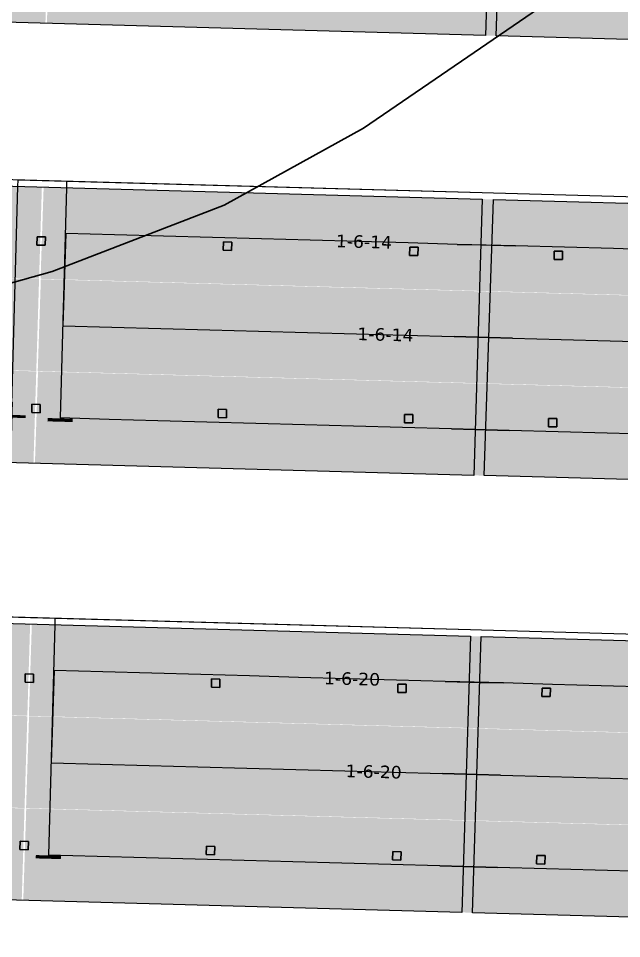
# Model space of a CAD drawing. Header units: metres. Extents: x 1477905 to 1478744, y 4202276 to 4202610.
# Drawn here: x 1478162.43 to 1478176.89, y 4202356.82 to 4202378.86 of the extents above; entities that cross this region are included whole.
import ezdxf

# ---------------------------------------------------------------- set-up
doc = ezdxf.new("R2010")
doc.units = ezdxf.units.M
doc.layers.add('Nouveau Terrain - CN - Courbes', color=22, linetype='Continuous', lineweight=0)
for name, color, linetype in [('PVcase DC Extensions', 170, 'Continuous'), ('PVcase Device Coloring', 7, 'Continuous'), ('PVcase Polarity Symbols', 7, 'Continuous'), ('PVcase Poles', 7, 'Continuous'), ('PVcase PV Modules (full frames)', 142, 'Continuous'), ('PVcase PV Modules (optimised)', 142, 'Continuous'), ('PVcase String Cables', 150, 'Continuous'), ('PVcase Stringing Numbers', 7, 'Continuous'), ('PVcase Strings', 92, 'Continuous')]:
    doc.layers.add(name, color=color, linetype=linetype)
doc.styles.get("Standard").update_dxf_attribs({"font": 'verdana.ttf'})
doc.styles.add('UBS-Style de texte', font='verdana.ttf')

# ---------------------------------------------------------------- blocks, each defined once
blk = doc.blocks.new('3P18@15DEG F FX ID1 PVBlock')
at = {"layer": 'PVcase PV Modules (optimised)', "color": 0}
blk.add_polyline3d([(0, 0, 1.773945735132677), (21.06698842950539, -0.5810537936249766, 1.773945735132684), (20.88445742833417, -7.198992669318528, 7.019385073192552e-15), (-0.1825310011712116, -6.617938875693552, 0)], close=True, dxfattribs=at)

msp = doc.modelspace()

# ---------------------------------------------------------------- hatches: boundary and pattern name
at = {"layer": 'PVcase Device Coloring', "true_color": 0x004f27, "transparency": 33554582}
for points in [[(1478131.313779562, 4202381.820028041), (1478131.244366286, 4202379.620726731), (1478163.080394833, 4202378.742649391), (1478163.149808109, 4202380.941950701)], [(1478163.192609663, 4202380.940770182), (1478163.11585274, 4202378.741671418), (1478194.941259645, 4202377.863887033), (1478195.018016568, 4202380.062985797)], [(1478146.389708869, 4202375.283359617), (1478146.322643046, 4202373.083993562), (1478162.928803618, 4202372.625974957), (1478162.995869441, 4202374.825341012)], [(1478163.038681393, 4202374.824160206), (1478162.964201976, 4202372.624998626), (1478178.395919601, 4202372.199372623), (1478178.470399018, 4202374.398534203)], [(1478147.50256048, 4202373.041787037), (1478147.435494657, 4202370.842420981), (1478162.861443388, 4202370.416954089), (1478162.928509211, 4202372.616320144)], [(1478162.971321162, 4202372.615139338), (1478162.896841745, 4202370.415977758), (1478179.493345225, 4202369.95822551), (1478179.567824642, 4202372.15738709)], [(1478131.027138879, 4202371.285320948), (1478130.960073056, 4202369.085954892), (1478162.794083158, 4202368.207933222), (1478162.861148981, 4202370.407299277)], [(1478162.903960932, 4202370.406118471), (1478162.829481515, 4202368.206956891), (1478194.657554749, 4202367.329098968), (1478194.732034166, 4202369.528260548)], [(1478146.12102394, 4202364.814999836), (1478146.054088205, 4202362.615630192), (1478162.647407321, 4202362.157965772), (1478162.714343057, 4202364.357335417)], [(1478162.75548187, 4202364.356200757), (1478162.684349075, 4202362.156946873), (1478178.108630577, 4202361.731525971), (1478178.179763372, 4202363.930779854)], [(1478147.228871051, 4202362.573565287), (1478147.161935315, 4202360.374195642), (1478162.58017775, 4202359.948941301), (1478162.647113486, 4202362.148310945)], [(1478162.688252299, 4202362.147176285), (1478162.617119504, 4202359.947922402), (1478179.209554691, 4202359.490282365), (1478179.280687486, 4202361.689536248)], [(1478130.748759942, 4202360.817228541), (1478130.681824206, 4202358.617858896), (1478162.512948179, 4202357.739916828), (1478162.579883915, 4202359.939286473)]]:
    msp.add_hatch(color=118, dxfattribs=at).paths.add_polyline_path(points, flags=0)
at = {"layer": 'PVcase Device Coloring', "true_color": 0xb3ff80, "transparency": 33554582}
msp.add_hatch(color=71, dxfattribs=at).paths.add_polyline_path([(1478162.621022728, 4202359.938151813), (1478162.549889933, 4202357.73889793), (1478194.378908831, 4202356.861013928), (1478194.450041626, 4202359.060267812)], flags=0)

# ---------------------------------------------------------------- linework, layer by layer
at = {"layer": 'Nouveau Terrain - CN - Courbes', "linetype": 'Continuous', "lineweight": 35}
msp.add_polyline3d([(1478113.089955006, 4202394.656081598, 80), (1478114.871404841, 4202391.113305584, 80), (1478117.07712015, 4202386.019406037, 80), (1478118.708038083, 4202383.220201635, 80), (1478120.217768105, 4202381.848457693, 80), (1478124.936661209, 4202379.170864936, 80), (1478128.488667265, 4202376.942604651, 80), (1478146.541307, 4202371.499062004, 80), (1478150.382752854, 4202370.897508643, 80), (1478154.257961137, 4202370.857641023, 80), (1478158.166931851, 4202371.379459148, 80), (1478163.243427384, 4202372.797806688, 80), (1478167.362408115, 4202374.391370058, 80), (1478170.702755752, 4202376.232581834, 80), (1478177.097571448, 4202380.604753485, 80), (1478179.79088818, 4202382.881526322, 80), (1478185.739123599, 4202391.800957453, 80), (1478190.94616352, 4202400.117063072, 80), (1478192.88895124, 4202402.352852366, 80), (1478208.666926566, 4202422.322712625, 80)], dxfattribs=at)
at = {"layer": 'PVcase DC Extensions'}
for points in [[(1478172.947950122, 4202373.450242318, 82.17635852277988), (1478173.514701163, 4202373.434610616, 82.17020168390201), (1478173.783205808, 4202373.427204925, 82.16544735539063), (1478174.349834572, 4202373.411576598, 82.15215826006256)], [(1478174.275028204, 4202371.202761104, 81.56014295466613), (1478173.708399441, 4202371.218389432, 81.57343205016105), (1478173.447340933, 4202371.225589751, 81.5780586221446), (1478172.880589892, 4202371.24122145, 81.58421546027432)], [(1478172.813229662, 4202369.032200583, 80.99207239801599), (1478173.379980703, 4202369.016568881, 80.98591555913954), (1478173.633593073, 4202369.009573936, 80.98141674418653), (1478174.200221836, 4202368.99394561, 80.96812764906652)], [(1478172.666512474, 4202362.982234275, 81.81355351735303), (1478173.23326486, 4202362.966602539, 81.80752183076135), (1478173.493699325, 4202362.959419432, 81.80378829192196), (1478174.060394397, 4202362.943789276, 81.79371881872581)], [(1478173.988949342, 4202360.734881073, 81.20163423419899), (1478173.422254271, 4202360.750511228, 81.21170370726992), (1478173.16603529, 4202360.757578067, 81.21537736323738), (1478172.599282903, 4202360.773209804, 81.2214090500788)], [(1478172.532053332, 4202358.564185332, 80.62926458259878), (1478173.098805719, 4202358.548553596, 80.62323289621538), (1478173.350809216, 4202358.541603026, 80.61961912311367), (1478173.917504287, 4202358.52597287, 80.60954964966803)]]:
    msp.add_polyline3d(points, dxfattribs=at)
at = {"layer": 'PVcase Poles'}
for points in [[(1478162.873640537, 4202373.432181352, 79.03083729662269), (1478162.879154689, 4202373.632105323, 79.03083729662269), (1478162.879154689, 4202373.632105323, 82.26003723635567), (1478162.873640537, 4202373.432181352, 82.20644423799676), (1478162.873640537, 4202373.432181352, 79.03083729662269), (1478163.073564508, 4202373.426667199, 79.03083729662269), (1478163.073564508, 4202373.426667199, 82.20427238563013), (1478162.873640537, 4202373.432181352, 82.20644423799676), (1478163.073564508, 4202373.426667199, 82.20427238563013), (1478163.07907866, 4202373.626591171, 82.25786538398904), (1478163.07907866, 4202373.626591171, 79.03083729662269), (1478163.073564508, 4202373.426667199, 79.03083729662269), (1478163.07907866, 4202373.626591171, 79.03083729662269), (1478162.879154689, 4202373.632105323, 79.03083729662269), (1478163.07907866, 4202373.626591171, 79.03083729662269), (1478163.07907866, 4202373.626591171, 82.25786538398904), (1478162.879154689, 4202373.632105323, 82.26003723635567)], [(1478167.340678289, 4202373.308974884, 78.96443811894927), (1478167.346192441, 4202373.508898856, 78.96443811894927), (1478167.346192441, 4202373.508898856, 82.2115100570727), (1478167.340678289, 4202373.308974884, 82.15791705871379), (1478167.340678289, 4202373.308974884, 78.96443811894927), (1478167.54060226, 4202373.303460732, 78.96443811894927), (1478167.54060226, 4202373.303460732, 82.15574520634716), (1478167.340678289, 4202373.308974884, 82.15791705871379), (1478167.54060226, 4202373.303460732, 82.15574520634716), (1478167.546116412, 4202373.503384704, 82.20933820470607), (1478167.546116412, 4202373.503384704, 78.96443811894927), (1478167.54060226, 4202373.303460732, 78.96443811894927), (1478167.546116412, 4202373.503384704, 78.96443811894927), (1478167.346192441, 4202373.508898856, 78.96443811894927), (1478167.546116412, 4202373.503384704, 78.96443811894927), (1478167.546116412, 4202373.503384704, 82.20933820470607), (1478167.346192441, 4202373.508898856, 82.2115100570727)], [(1478171.807716041, 4202373.185768416, 78.88594077826663), (1478171.813230193, 4202373.385692388, 78.88594077826663), (1478171.813230193, 4202373.385692388, 82.16298287754078), (1478171.807716041, 4202373.185768416, 82.10938987918188), (1478171.807716041, 4202373.185768416, 78.88594077826663), (1478172.007640012, 4202373.180254264, 78.88594077826663), (1478172.007640012, 4202373.180254264, 82.10721802681526), (1478171.807716041, 4202373.185768416, 82.10938987918188), (1478172.007640012, 4202373.180254264, 82.10721802681526), (1478172.013154164, 4202373.380178235, 82.16081102517417), (1478172.013154164, 4202373.380178235, 78.88594077826663), (1478172.007640012, 4202373.180254264, 78.88594077826663), (1478172.013154164, 4202373.380178235, 78.88594077826663), (1478171.813230193, 4202373.385692388, 78.88594077826663), (1478172.013154164, 4202373.380178235, 78.88594077826663), (1478172.013154164, 4202373.380178235, 82.16081102517417), (1478171.813230193, 4202373.385692388, 82.16298287754078)], [(1478175.272811284, 4202373.090196772, 78.81423747215823), (1478175.278325437, 4202373.290120744, 78.81423747215823), (1478175.278325437, 4202373.290120744, 82.10464109616323), (1478175.272811284, 4202373.090196772, 82.05103653243866), (1478175.272811284, 4202373.090196772, 78.81423747215823), (1478175.472735255, 4202373.08468262, 78.81423747215823), (1478175.472735255, 4202373.08468262, 82.04634773281981), (1478175.272811284, 4202373.090196772, 82.05103653243866), (1478175.472735255, 4202373.08468262, 82.04634773281981), (1478175.478249407, 4202373.284606592, 82.09995229654437), (1478175.478249407, 4202373.284606592, 78.81423747215823), (1478175.472735255, 4202373.08468262, 78.81423747215823), (1478175.478249407, 4202373.284606592, 78.81423747215823), (1478175.278325437, 4202373.290120744, 78.81423747215823), (1478175.478249407, 4202373.284606592, 78.81423747215823), (1478175.478249407, 4202373.284606592, 82.09995229654437), (1478175.278325437, 4202373.290120744, 82.10464109616323)], [(1478162.751388409, 4202369.423027874, 78.88492682746192), (1478162.756902562, 4202369.622951846, 78.88492682746192), (1478162.756902562, 4202369.622951846, 81.18535638889185), (1478162.751388409, 4202369.423027874, 81.13176339053294), (1478162.751388409, 4202369.423027874, 78.88492682746192), (1478162.95131238, 4202369.417513722, 78.88492682746192), (1478162.95131238, 4202369.417513722, 81.12959153816631), (1478162.751388409, 4202369.423027874, 81.13176339053294), (1478162.95131238, 4202369.417513722, 81.12959153816631), (1478162.956826532, 4202369.617437693, 81.18318453652522), (1478162.956826532, 4202369.617437693, 78.88492682746192), (1478162.95131238, 4202369.417513722, 78.88492682746192), (1478162.956826532, 4202369.617437693, 78.88492682746192), (1478162.756902562, 4202369.622951846, 78.88492682746192), (1478162.956826532, 4202369.617437693, 78.88492682746192), (1478162.956826532, 4202369.617437693, 81.18318453652522), (1478162.756902562, 4202369.622951846, 81.18535638889185)], [(1478167.218426161, 4202369.299821407, 78.8257581365132), (1478167.223940314, 4202369.499745378, 78.8257581365132), (1478167.223940314, 4202369.499745378, 81.13682920960969), (1478167.218426161, 4202369.299821407, 81.08323621125078), (1478167.218426161, 4202369.299821407, 78.8257581365132), (1478167.418350132, 4202369.294307254, 78.8257581365132), (1478167.418350132, 4202369.294307254, 81.08106435888415), (1478167.218426161, 4202369.299821407, 81.08323621125078), (1478167.418350132, 4202369.294307254, 81.08106435888415), (1478167.423864284, 4202369.494231226, 81.13465735724306), (1478167.423864284, 4202369.494231226, 78.8257581365132), (1478167.418350132, 4202369.294307254, 78.8257581365132), (1478167.423864284, 4202369.494231226, 78.8257581365132), (1478167.223940314, 4202369.499745378, 78.8257581365132), (1478167.423864284, 4202369.494231226, 78.8257581365132), (1478167.423864284, 4202369.494231226, 81.13465735724306), (1478167.223940314, 4202369.499745378, 81.13682920960969)], [(1478171.685463914, 4202369.176614937, 78.76076396305594), (1478171.690978066, 4202369.376538909, 78.76076396305594), (1478171.690978066, 4202369.376538909, 81.08830202982641), (1478171.685463914, 4202369.176614937, 81.0347090314675), (1478171.685463914, 4202369.176614937, 78.76076396305594), (1478171.885387884, 4202369.171100785, 78.76076396305594), (1478171.885387884, 4202369.171100785, 81.03253717910088), (1478171.685463914, 4202369.176614937, 81.0347090314675), (1478171.885387884, 4202369.171100785, 81.03253717910088), (1478171.890902037, 4202369.371024757, 81.0861301774598), (1478171.890902037, 4202369.371024757, 78.76076396305594), (1478171.885387884, 4202369.171100785, 78.76076396305594), (1478171.890902037, 4202369.371024757, 78.76076396305594), (1478171.690978066, 4202369.376538909, 78.76076396305594), (1478171.890902037, 4202369.371024757, 78.76076396305594), (1478171.890902037, 4202369.371024757, 81.0861301774598), (1478171.690978066, 4202369.376538909, 81.08830202982641)], [(1478175.137045157, 4202369.081416027, 78.69754073886683), (1478175.142559309, 4202369.281339998, 78.69754073886683), (1478175.142559309, 4202369.281339998, 81.03019211460422), (1478175.137045157, 4202369.081416027, 80.97658755087964), (1478175.137045157, 4202369.081416027, 78.69754073886683), (1478175.336969127, 4202369.075901874, 78.69754073886683), (1478175.336969127, 4202369.075901874, 80.9718987512608), (1478175.137045157, 4202369.081416027, 80.97658755087964), (1478175.336969127, 4202369.075901874, 80.9718987512608), (1478175.34248328, 4202369.275825846, 81.02550331498536), (1478175.34248328, 4202369.275825846, 78.69754073886683), (1478175.336969127, 4202369.075901874, 78.69754073886683), (1478175.34248328, 4202369.275825846, 78.69754073886683), (1478175.142559309, 4202369.281339998, 78.69754073886683), (1478175.34248328, 4202369.275825846, 78.69754073886683), (1478175.34248328, 4202369.275825846, 81.02550331498536), (1478175.142559309, 4202369.281339998, 81.03019211460422)], [(1478162.59219082, 4202362.964173642, 78.65250685977453), (1478162.597704972, 4202363.164097614, 78.65250685977453), (1478162.597704972, 4202363.164097614, 81.89500933036189), (1478162.59219082, 4202362.964173642, 81.84141645916577), (1478162.59219082, 4202362.964173642, 78.65250685977453), (1478162.792114791, 4202362.95865949, 78.65250685977453), (1478162.792114791, 4202362.95865949, 81.83928875961259), (1478162.59219082, 4202362.964173642, 81.84141645916577), (1478162.792114791, 4202362.95865949, 81.83928875961259), (1478162.797628943, 4202363.158583461, 81.8928816308087), (1478162.797628943, 4202363.158583461, 78.65250685977453), (1478162.792114791, 4202362.95865949, 78.65250685977453), (1478162.797628943, 4202363.158583461, 78.65250685977453), (1478162.597704972, 4202363.164097614, 78.65250685977453), (1478162.797628943, 4202363.158583461, 78.65250685977453), (1478162.797628943, 4202363.158583461, 81.8928816308087), (1478162.597704972, 4202363.164097614, 81.89500933036189)], [(1478167.059239171, 4202362.840966882, 78.6005754664027), (1478167.064753324, 4202363.040890854, 78.6005754664027), (1478167.064753324, 4202363.040890854, 81.8474685747024), (1478167.059239171, 4202362.840966882, 81.7938757035063), (1478167.059239171, 4202362.840966882, 78.6005754664027), (1478167.259163142, 4202362.83545273, 78.6005754664027), (1478167.259163142, 4202362.83545273, 81.79174800395312), (1478167.059239171, 4202362.840966882, 81.7938757035063), (1478167.259163142, 4202362.83545273, 81.79174800395312), (1478167.264677294, 4202363.035376702, 81.84534087514923), (1478167.264677294, 4202363.035376702, 78.6005754664027), (1478167.259163142, 4202362.83545273, 78.6005754664027), (1478167.264677294, 4202363.035376702, 78.6005754664027), (1478167.064753324, 4202363.040890854, 78.6005754664027), (1478167.264677294, 4202363.035376702, 78.6005754664027), (1478167.264677294, 4202363.035376702, 81.84534087514923), (1478167.064753324, 4202363.040890854, 81.8474685747024)], [(1478171.526287522, 4202362.717760121, 78.53651218653108), (1478171.531801675, 4202362.917684093, 78.53651218653108), (1478171.531801675, 4202362.917684093, 81.79992781879395), (1478171.526287522, 4202362.717760121, 81.74633494759784), (1478171.526287522, 4202362.717760121, 78.53651218653108), (1478171.726211493, 4202362.712245969, 78.53651218653108), (1478171.726211493, 4202362.712245969, 81.74420724804466), (1478171.526287522, 4202362.717760121, 81.74633494759784), (1478171.726211493, 4202362.712245969, 81.74420724804466), (1478171.731725645, 4202362.912169941, 81.79780011924078), (1478171.731725645, 4202362.912169941, 78.53651218653108), (1478171.726211493, 4202362.712245969, 78.53651218653108), (1478171.731725645, 4202362.912169941, 78.53651218653108), (1478171.531801675, 4202362.917684093, 78.53651218653108), (1478171.731725645, 4202362.912169941, 78.53651218653108), (1478171.731725645, 4202362.912169941, 81.79780011924078), (1478171.531801675, 4202362.917684093, 81.79992781879395)], [(1478174.983789728, 4202362.622397904, 78.48692711073986), (1478174.98930388, 4202362.822321876, 78.48692711073986), (1478174.98930388, 4202362.822321876, 81.75148991275776), (1478174.983789728, 4202362.622397904, 81.69789162122096), (1478174.983789728, 4202362.622397904, 78.48692711073986), (1478175.183713699, 4202362.616883752, 78.48692711073986), (1478175.183713699, 4202362.616883752, 81.69433921847028), (1478174.983789728, 4202362.622397904, 81.69789162122096), (1478175.183713699, 4202362.616883752, 81.69433921847028), (1478175.189227851, 4202362.816807724, 81.74793751000708), (1478175.189227851, 4202362.816807724, 78.48692711073986), (1478175.183713699, 4202362.616883752, 78.48692711073986), (1478175.189227851, 4202362.816807724, 78.48692711073986), (1478174.98930388, 4202362.822321876, 78.48692711073986), (1478175.189227851, 4202362.816807724, 78.48692711073986), (1478175.189227851, 4202362.816807724, 81.74793751000708), (1478174.98930388, 4202362.822321876, 81.75148991275776)], [(1478162.470175826, 4202358.955013623, 78.50763611224113), (1478162.475689978, 4202359.154937594, 78.50763611224113), (1478162.475689978, 4202359.154937594, 80.82032593276028), (1478162.470175826, 4202358.955013623, 80.76673306156417), (1478162.470175826, 4202358.955013623, 78.50763611224113), (1478162.670099797, 4202358.94949947, 78.50763611224113), (1478162.670099797, 4202358.94949947, 80.764605362011), (1478162.470175826, 4202358.955013623, 80.76673306156417), (1478162.670099797, 4202358.94949947, 80.764605362011), (1478162.675613949, 4202359.149423442, 80.8181982332071), (1478162.675613949, 4202359.149423442, 78.50763611224113), (1478162.670099797, 4202358.94949947, 78.50763611224113), (1478162.675613949, 4202359.149423442, 78.50763611224113), (1478162.475689978, 4202359.154937594, 78.50763611224113), (1478162.675613949, 4202359.149423442, 78.50763611224113), (1478162.675613949, 4202359.149423442, 80.8181982332071), (1478162.475689978, 4202359.154937594, 80.82032593276028)], [(1478166.937224177, 4202358.831806864, 78.46070955298174), (1478166.942738329, 4202359.031730835, 78.46070955298174), (1478166.942738329, 4202359.031730835, 80.77278517735131), (1478166.937224177, 4202358.831806864, 80.7191923061552), (1478166.937224177, 4202358.831806864, 78.46070955298174), (1478167.137148148, 4202358.826292711, 78.46070955298174), (1478167.137148148, 4202358.826292711, 80.71706460660201), (1478166.937224177, 4202358.831806864, 80.7191923061552), (1478167.137148148, 4202358.826292711, 80.71706460660201), (1478167.1426623, 4202359.026216683, 80.77065747779812), (1478167.1426623, 4202359.026216683, 78.46070955298174), (1478167.137148148, 4202358.826292711, 78.46070955298174), (1478167.1426623, 4202359.026216683, 78.46070955298174), (1478166.942738329, 4202359.031730835, 78.46070955298174), (1478167.1426623, 4202359.026216683, 78.46070955298174), (1478167.1426623, 4202359.026216683, 80.77065747779812), (1478166.942738329, 4202359.031730835, 80.77278517735131)], [(1478171.404272528, 4202358.708600103, 78.39704635902807), (1478171.409786681, 4202358.908524075, 78.39704635902807), (1478171.409786681, 4202358.908524075, 80.72524442144133), (1478171.404272528, 4202358.708600103, 80.67165155024523), (1478171.404272528, 4202358.708600103, 78.39704635902807), (1478171.604196499, 4202358.703085951, 78.39704635902807), (1478171.604196499, 4202358.703085951, 80.66952385069204), (1478171.404272528, 4202358.708600103, 80.67165155024523), (1478171.604196499, 4202358.703085951, 80.66952385069204), (1478171.609710651, 4202358.903009922, 80.72311672188816), (1478171.609710651, 4202358.903009922, 78.39704635902807), (1478171.604196499, 4202358.703085951, 78.39704635902807), (1478171.609710651, 4202358.903009922, 78.39704635902807), (1478171.409786681, 4202358.908524075, 78.39704635902807), (1478171.609710651, 4202358.903009922, 78.39704635902807), (1478171.609710651, 4202358.903009922, 80.72311672188816), (1478171.409786681, 4202358.908524075, 80.72524442144133)], [(1478174.85412405, 4202358.6134489, 78.34757100396297), (1478174.859638202, 4202358.813372872, 78.34757100396297), (1478174.859638202, 4202358.813372872, 80.67691519671199), (1478174.85412405, 4202358.6134489, 80.62331690517519), (1478174.85412405, 4202358.6134489, 78.34757100396297), (1478175.05404802, 4202358.607934748, 78.34757100396297), (1478175.05404802, 4202358.607934748, 80.6197645024245), (1478174.85412405, 4202358.6134489, 80.62331690517519), (1478175.05404802, 4202358.607934748, 80.6197645024245), (1478175.059562173, 4202358.807858719, 80.6733627939613), (1478175.059562173, 4202358.807858719, 78.34757100396297), (1478175.05404802, 4202358.607934748, 78.34757100396297), (1478175.059562173, 4202358.807858719, 78.34757100396297), (1478174.859638202, 4202358.813372872, 78.34757100396297), (1478175.059562173, 4202358.807858719, 78.34757100396297), (1478175.059562173, 4202358.807858719, 80.6733627939613), (1478174.859638202, 4202358.813372872, 80.67691519671199)]]:
    msp.add_polyline3d(points, dxfattribs=at)
at = {"layer": 'PVcase String Cables'}
for points in [[(1478194.468032005, 4202384.649969595, 82.21840412858013), (1478195.177436836, 4202384.630403307, 82.19902144339714), (1478195.177436836, 4202384.630403307, 78.75562427273951), (1478196.07054934, 4202384.60577013, 78.73014174198195), (1478195.998464398, 4202381.9804604, 78.67082634930827), (1478195.926379456, 4202379.355150669, 78.61022531645735), (1478195.854294514, 4202376.729840939, 78.55173401106889), (1478195.782209572, 4202374.104531208, 78.4956414578467), (1478195.71012463, 4202371.479221478, 78.43924155382236), (1478195.638039688, 4202368.853911748, 78.3839041178012), (1478195.565954746, 4202366.228602017, 78.33175835353224), (1478195.493869803, 4202363.603292287, 78.28120135374945), (1478194.597780864, 4202363.628007537, 78.30825923936115), (1478194.597780864, 4202363.628007537, 81.72426129096817), (1478173.534114851, 4202364.208969683, 82.0985366929085), (1478173.271295742, 4202364.216218562, 82.1023000423219), (1478152.205499367, 4202364.797239467, 82.32649369350507), (1478151.947794297, 4202364.804347293, 82.32876737046145), (1478131.438378013, 4202365.370022542, 82.4587804342014), (1478131.434242399, 4202365.220079573, 82.45877882031891), (1478131.282044461, 4202359.701911981, 80.97959828032195)], [(1478194.468032005, 4202384.649969595, 82.21840412858013), (1478195.177436836, 4202384.630403307, 82.19902144339714), (1478195.177436836, 4202384.630403307, 78.75562427273951), (1478196.07054934, 4202384.60577013, 78.73014174198195), (1478195.998235154, 4202381.972111408, 78.67061831210022), (1478195.925920968, 4202379.338452687, 78.60980687413696), (1478195.853606781, 4202376.704793965, 78.5511911702803), (1478195.781292595, 4202374.071135243, 78.4949156925957), (1478194.886724169, 4202374.095808555, 78.52378144053291), (1478194.886724169, 4202374.095808555, 81.96621473429029), (1478173.825522784, 4202374.676702728, 82.46016126855861), (1478173.552805958, 4202374.684224598, 82.46497919658503), (1478152.487059565, 4202375.265244128, 82.69382464430552), (1478152.213687885, 4202375.27278406, 82.6940706709182), (1478131.716690561, 4202375.838116782, 82.65137765512274), (1478131.712554947, 4202375.688173813, 82.65137748088347), (1478131.560357009, 4202370.17000622, 81.1722234320805)], [(1478194.468032005, 4202384.649969595, 82.21840412858013), (1478195.177436836, 4202384.630403307, 82.19902144339714), (1478195.177436836, 4202384.630403307, 78.75562427273951), (1478196.07054934, 4202384.60577013, 78.73014174198195), (1478195.998464398, 4202381.9804604, 78.67082634930827), (1478195.926379456, 4202379.35515067, 78.6102253164814), (1478195.854294514, 4202376.729840939, 78.55173401106889), (1478195.782209572, 4202374.104531209, 78.49564145786776), (1478195.71012463, 4202371.479221479, 78.43924155384346), (1478195.638039688, 4202368.853911748, 78.3839041178012), (1478195.565954746, 4202366.228602018, 78.33175835355921), (1478195.493869803, 4202363.603292288, 78.28120135377006), (1478194.597780864, 4202363.628007538, 78.30825923937486), (1478194.597780864, 4202363.628007538, 81.72426129096458), (1478173.534114851, 4202364.208969683, 82.0985366929085), (1478173.271295742, 4202364.216218562, 82.1023000423219), (1478152.205499367, 4202364.797239466, 82.32649369350477), (1478151.947794297, 4202364.804347293, 82.32876737046126), (1478145.516246588, 4202364.981737389, 82.36953816621185), (1478145.512110973, 4202364.831794415, 82.36953655232833), (1478145.481777911, 4202363.732023131, 82.07473574135655)], [(1478194.468032005, 4202384.649969595, 82.21840412858013), (1478195.177436836, 4202384.630403307, 82.19902144339714), (1478195.177436836, 4202384.630403307, 78.75562427273951), (1478196.07054934, 4202384.60577013, 78.73014174198195), (1478195.998235154, 4202381.972111409, 78.67061831212415), (1478195.925920968, 4202379.338452687, 78.60980687415439), (1478195.853606782, 4202376.704793965, 78.55119117027301), (1478195.781292596, 4202374.071135244, 78.49491569260942), (1478194.886724169, 4202374.095808556, 78.52378144055295), (1478194.886724169, 4202374.095808556, 81.96621473429103), (1478173.825522784, 4202374.676702729, 82.46016126855933), (1478173.552805958, 4202374.684224599, 82.46497919658535), (1478152.487059565, 4202375.265244129, 82.69382464430582), (1478152.213687885, 4202375.272784061, 82.69407067091814), (1478145.784844128, 4202375.450099581, 82.68068008869186), (1478145.780708514, 4202375.300156606, 82.6806799144529), (1478145.750375452, 4202374.200385322, 82.3858843829789)], [(1478194.468032005, 4202384.649969595, 82.21840412858013), (1478195.177436836, 4202384.630403307, 82.19902144339714), (1478195.177436836, 4202384.630403307, 78.75562427273951), (1478196.07054934, 4202384.60577013, 78.73014174198195), (1478195.998464398, 4202381.9804604, 78.67082634930827), (1478195.926379456, 4202379.355150669, 78.61022531645735), (1478195.854294514, 4202376.729840939, 78.55173401106889), (1478195.782209572, 4202374.104531208, 78.4956414578467), (1478195.71012463, 4202371.479221478, 78.43924155382236), (1478195.638039688, 4202368.853911748, 78.3839041178012), (1478195.565954746, 4202366.228602017, 78.33175835353224), (1478195.493869803, 4202363.603292287, 78.28120135374945), (1478194.597780864, 4202363.628007537, 78.30825923936115), (1478194.597780864, 4202363.628007537, 81.72426129096817), (1478173.534114851, 4202364.208969682, 82.09853669290797), (1478173.271295742, 4202364.216218561, 82.10230004232159), (1478152.205499367, 4202364.797239466, 82.32649369350477), (1478151.947794297, 4202364.804347293, 82.32876737046126), (1478146.685026136, 4202364.949500994, 82.36212905188789), (1478146.680890522, 4202364.799558018, 82.36212743800418), (1478146.589625022, 4202361.49058858, 81.47513676239573)], [(1478194.468032005, 4202384.649969595, 82.21840412858013), (1478195.177436836, 4202384.630403307, 82.19902144339714), (1478195.177436836, 4202384.630403307, 78.75562427273951), (1478196.07054934, 4202384.60577013, 78.73014174198195), (1478195.998464398, 4202381.9804604, 78.67082634930827), (1478195.926379456, 4202379.35515067, 78.6102253164814), (1478195.854294514, 4202376.729840939, 78.55173401106889), (1478195.782209572, 4202374.104531209, 78.49564145786776), (1478195.71012463, 4202371.479221479, 78.43924155384346), (1478195.638039688, 4202368.853911748, 78.3839041178012), (1478195.565954746, 4202366.228602018, 78.33175835355921), (1478195.493869803, 4202363.603292288, 78.28120135377006), (1478194.597780864, 4202363.628007538, 78.30825923937486), (1478194.597780864, 4202363.628007538, 81.72426129096458), (1478173.534114851, 4202364.208969683, 82.0985366929085), (1478173.271295742, 4202364.216218562, 82.1023000423219), (1478152.205499367, 4202364.797239465, 82.32649369350447), (1478151.947794297, 4202364.804347292, 82.32876737046111), (1478146.688777135, 4202364.949397536, 82.36210527359519), (1478146.684641521, 4202364.799454561, 82.36210365971165), (1478146.654308459, 4202363.699683277, 82.06730284853171)], [(1478194.468032005, 4202384.649969595, 82.21840412858013), (1478195.177436836, 4202384.630403307, 82.19902144339714), (1478195.177436836, 4202384.630403307, 78.75562427273951), (1478196.07054934, 4202384.60577013, 78.73014174198195), (1478195.998235154, 4202381.972111409, 78.67061831212415), (1478195.925920968, 4202379.338452687, 78.60980687415439), (1478195.853606782, 4202376.704793965, 78.55119117027301), (1478195.781292596, 4202374.071135244, 78.49491569260942), (1478194.886724169, 4202374.095808556, 78.52378144055295), (1478194.886724169, 4202374.095808556, 81.96621473429103), (1478173.825522784, 4202374.676702729, 82.46016126855933), (1478173.552805958, 4202374.684224599, 82.46497919658535), (1478152.487059565, 4202375.26524413, 82.69382464430613), (1478152.213687885, 4202375.272784062, 82.69407067091808), (1478146.958628177, 4202375.417725155, 82.68312495318459), (1478146.954492563, 4202375.267782179, 82.68312477894573), (1478146.863227063, 4202371.958812742, 81.79614998905613)], [(1478194.468032005, 4202384.649969595, 82.21840412858013), (1478195.177436836, 4202384.630403307, 82.19902144339714), (1478195.177436836, 4202384.630403307, 78.75562427273951), (1478196.07054934, 4202384.60577013, 78.73014174198195), (1478195.998235154, 4202381.972111409, 78.67061831212415), (1478195.925920968, 4202379.338452687, 78.60980687415439), (1478195.853606782, 4202376.704793965, 78.55119117026571), (1478195.781292596, 4202374.071135244, 78.49491569260212), (1478194.886724169, 4202374.095808556, 78.52378144055295), (1478194.886724169, 4202374.095808556, 81.96621473429103), (1478173.825522784, 4202374.676702729, 82.46016126855933), (1478173.552805958, 4202374.684224599, 82.46497919658535), (1478152.487059565, 4202375.26524413, 82.69382464430613), (1478152.213687885, 4202375.272784062, 82.69407067091808), (1478146.957395675, 4202375.417759149, 82.68312238601638), (1478146.953260061, 4202375.267816173, 82.68312221177752), (1478146.922926999, 4202374.168044889, 82.38832668051197)], [(1478194.468032005, 4202384.649969595, 82.21840412858013), (1478195.177436836, 4202384.630403307, 82.19902144339714), (1478195.177436836, 4202384.630403307, 78.75562427273951), (1478196.07054934, 4202384.60577013, 78.73014174198195), (1478195.998464398, 4202381.9804604, 78.67082634930827), (1478195.926379456, 4202379.355150669, 78.6102253164507), (1478195.854294514, 4202376.729840939, 78.55173401106889), (1478195.782209572, 4202374.104531208, 78.49564145783938), (1478195.71012463, 4202371.479221478, 78.43924155381502), (1478195.638039688, 4202368.853911748, 78.3839041178012), (1478195.565954746, 4202366.228602017, 78.33175835352654), (1478195.493869804, 4202363.603292287, 78.28120135374259), (1478194.597780864, 4202363.628007537, 78.30825923936115), (1478194.597780864, 4202363.628007537, 81.72426129096817), (1478173.534114851, 4202364.208969682, 82.09853669290797), (1478173.271295742, 4202364.216218561, 82.10230004232159), (1478152.205499367, 4202364.797239466, 82.32649369350477), (1478151.947794297, 4202364.804347293, 82.32876737046126), (1478147.857556684, 4202364.917161141, 82.35469615927121), (1478147.85342107, 4202364.767218165, 82.3546945453875), (1478147.76215557, 4202361.458248727, 81.4677038699038)], [(1478194.468032005, 4202384.649969595, 82.21840412858013), (1478195.177436836, 4202384.630403307, 82.19902144339714), (1478195.177436836, 4202384.630403307, 78.75562427273951), (1478196.07054934, 4202384.60577013, 78.73014174198195), (1478195.998235154, 4202381.972111409, 78.67061831212415), (1478195.925920968, 4202379.338452687, 78.60980687415439), (1478195.853606782, 4202376.704793966, 78.55119117029399), (1478195.781292596, 4202374.071135245, 78.49491569263047), (1478194.886724169, 4202374.095808557, 78.523781440573), (1478194.886724169, 4202374.095808557, 81.96621473429175), (1478173.825522784, 4202374.67670273, 82.46016126856009), (1478173.552805958, 4202374.6842246, 82.46497919658565), (1478152.487059565, 4202375.26524413, 82.69382464430613), (1478152.213687885, 4202375.272784062, 82.69407067091808), (1478148.131179725, 4202375.385384723, 82.68556725051013), (1478148.127044111, 4202375.235441746, 82.68556707627127), (1478148.035778611, 4202371.926472309, 81.79859228638253)], [(1478194.468032005, 4202384.649969595, 82.21840412858013), (1478195.177436836, 4202384.630403307, 82.19902144339714), (1478195.177436836, 4202384.630403307, 78.75562427273951), (1478196.07054934, 4202384.60577013, 78.73014174198195), (1478195.998464398, 4202381.9804604, 78.67082634930827), (1478195.926379456, 4202379.35515067, 78.6102253164814), (1478195.854294514, 4202376.729840939, 78.55173401107619), (1478195.782209571, 4202374.104531209, 78.49564145787507), (1478195.71012463, 4202371.479221479, 78.43924155384346), (1478195.638039687, 4202368.853911748, 78.3839041178088), (1478195.565954745, 4202366.228602018, 78.3317583535649), (1478195.493869803, 4202363.603292288, 78.28120135377696), (1478194.597780864, 4202363.628007537, 78.30825923936115), (1478194.597780864, 4202363.628007537, 81.72426129096817), (1478173.534114851, 4202364.208969676, 82.09853669290837), (1478173.271295742, 4202364.216218554, 82.10230004232196), (1478162.135997213, 4202364.523343954, 82.22080793966393), (1478162.131861599, 4202364.373400982, 82.22080339104289), (1478161.979663661, 4202358.855233388, 80.74156884690882)], [(1478194.468032005, 4202384.649969595, 82.21840412858013), (1478195.177436836, 4202384.630403307, 82.19902144339714), (1478195.177436836, 4202384.630403307, 78.75562427273951), (1478196.07054934, 4202384.60577013, 78.73014174198195), (1478195.998235154, 4202381.972111409, 78.67061831212415), (1478195.925920968, 4202379.338452687, 78.60980687415439), (1478195.853606782, 4202376.704793966, 78.55119117029399), (1478195.781292596, 4202374.071135245, 78.49491569263047), (1478194.886724169, 4202374.095808556, 78.52378144055295), (1478194.886724169, 4202374.095808556, 81.96621473429103), (1478173.825522784, 4202374.676702723, 82.46016126855963), (1478173.552805957, 4202374.684224593, 82.4649791965857), (1478162.41719858, 4202374.991358513, 82.58594965774921), (1478162.413062966, 4202374.841415541, 82.58594491840032), (1478162.260865028, 4202369.32324795, 81.10670686499613)], [(1478194.468032005, 4202384.649969595, 82.21840412858013), (1478195.177436836, 4202384.630403307, 82.19902144339714), (1478195.177436836, 4202384.630403307, 78.75562427273951), (1478196.07054934, 4202384.60577013, 78.73014174198195), (1478195.998235154, 4202381.972111408, 78.67061831210022), (1478195.925920968, 4202379.338452687, 78.60980687413033), (1478195.853606782, 4202376.704793965, 78.55119117026571), (1478195.781292596, 4202374.071135243, 78.49491569258107), (1478194.886724169, 4202374.095808554, 78.52378144051288), (1478194.886724169, 4202374.095808554, 81.96621473428954), (1478173.825522784, 4202374.676702722, 82.46016126855888), (1478173.552805957, 4202374.684224592, 82.4649791965854), (1478163.589683539, 4202374.959019918, 82.57321249475295), (1478163.585547925, 4202374.809076945, 82.57320775540373), (1478163.433349987, 4202369.290909354, 81.09396970199703)], [(1478193.601244069, 4202353.226834313, 81.4477741297537), (1478194.310611035, 4202353.207269094, 81.4308059433499), (1478194.310611035, 4202353.207269094, 78.05296328531513), (1478195.407663578, 4202353.177011027, 78.02777231231283), (1478195.479196128, 4202355.782202804, 78.09812164744808), (1478195.550728677, 4202358.387394581, 78.16105853963076), (1478195.622261226, 4202360.992586358, 78.21938156308578), (1478195.693793776, 4202363.597778136, 78.27516454231149), (1478194.597780864, 4202363.628007537, 78.30825923936115), (1478194.597780864, 4202363.628007537, 81.72426129096817), (1478173.534114851, 4202364.208969676, 82.09853669290837), (1478173.271295742, 4202364.216218553, 82.10230004232166), (1478163.308484955, 4202364.491005282, 82.20832968804368), (1478163.30434934, 4202364.341062308, 82.20832513942233), (1478163.152151402, 4202358.822894716, 80.72909059554047)]]:
    msp.add_polyline3d(points, dxfattribs=at)
at = {"layer": 'PVcase Strings'}
for points in [[(1478177.866530547, 4202373.314581741), (1478176.694298555, 4202373.34691336), (1478175.522066563, 4202373.379244979), (1478174.349834572, 4202373.411576598), (1478172.947950122, 4202373.450242318), (1478171.775465162, 4202373.482580914), (1478170.602980203, 4202373.514919511), (1478169.430495244, 4202373.547258107), (1478168.258010285, 4202373.579596703), (1478167.085525325, 4202373.6119353), (1478165.913040366, 4202373.644273896), (1478164.740555407, 4202373.676612493), (1478163.568070447, 4202373.708951089), (1478163.500710217, 4202371.499930221), (1478164.673195176, 4202371.467591625), (1478165.845680136, 4202371.435253028), (1478167.018165095, 4202371.402914432), (1478168.190650054, 4202371.370575835), (1478169.363135013, 4202371.338237239), (1478170.535619973, 4202371.305898643), (1478171.708104932, 4202371.273560046), (1478172.880589892, 4202371.24122145), (1478174.275028204, 4202371.202761104), (1478175.447260196, 4202371.170429485), (1478176.619492187, 4202371.138097866), (1478177.791724179, 4202371.105766247)], [(1478177.716917811, 4202368.896950752), (1478176.54468582, 4202368.929282372), (1478175.372453828, 4202368.96161399), (1478174.200221836, 4202368.99394561), (1478172.813229662, 4202369.032200583), (1478171.640744702, 4202369.064539179), (1478170.468259743, 4202369.096877776), (1478169.295774783, 4202369.129216372), (1478168.123289824, 4202369.161554968), (1478166.950804865, 4202369.193893565), (1478165.778319906, 4202369.226232161), (1478164.605834946, 4202369.258570758), (1478163.433349987, 4202369.290909354)], [(1478177.577501903, 4202362.846783068), (1478176.405132734, 4202362.879118471), (1478175.232763566, 4202362.911453874), (1478174.060394397, 4202362.943789276), (1478172.666512474, 4202362.982234275), (1478171.494024733, 4202363.014572947), (1478170.321536992, 4202363.046911621), (1478169.14904925, 4202363.079250294), (1478167.976561509, 4202363.111588967), (1478166.804073768, 4202363.143927639), (1478165.631586026, 4202363.176266313), (1478164.459098285, 4202363.208604986), (1478163.286610544, 4202363.240943659), (1478163.219380973, 4202361.031919188), (1478164.391868714, 4202360.999580515), (1478165.564356456, 4202360.967241841), (1478166.736844197, 4202360.934903168), (1478167.909331938, 4202360.902564496), (1478169.081819679, 4202360.870225823), (1478170.254307421, 4202360.837887149), (1478171.426795162, 4202360.805548476), (1478172.599282903, 4202360.773209804), (1478173.988949342, 4202360.734881073), (1478175.161318511, 4202360.702545671), (1478176.33368768, 4202360.670210268), (1478177.506056848, 4202360.637874865)], [(1478177.434611794, 4202358.428966662), (1478176.262242625, 4202358.461302065), (1478175.089873456, 4202358.493637468), (1478173.917504287, 4202358.52597287), (1478172.532053332, 4202358.564185332), (1478171.359565591, 4202358.596524004), (1478170.18707785, 4202358.628862677), (1478169.014590108, 4202358.66120135), (1478167.842102367, 4202358.693540024), (1478166.669614626, 4202358.725878696), (1478165.497126885, 4202358.758217369), (1478164.324639143, 4202358.790556042), (1478163.152151402, 4202358.822894716)]]:
    msp.add_lwpolyline(points, dxfattribs=at)

# ---------------------------------------------------------------- block references
at = {"layer": 'PVcase PV Modules (full frames)', "extrusion": (0.0148359947331674, -0.000409195222694176, 0.9998898568440162), "rotation": 0.0001739257225543137}
msp.add_blockref('3P18@15DEG F FX ID1 PVBlock', (1477988.858961099, 4202394.305589372, 20291.5804440412), dxfattribs=at)
at = {"layer": 'PVcase PV Modules (full frames)', "extrusion": (0.02729151386222433, -0.0007527339617847024, 0.9996272338540456), "rotation": 271.5798884593579}
msp.add_blockref('3P18@15DEG F FX ID1 PVBlock', (4241541.928320568, -1361239.362370234, 37259.30094904064), dxfattribs=at)
at = {"layer": 'PVcase PV Modules (full frames)', "extrusion": (0.01085449362318641, -0.0002993804605122032, 0.9999410434318236), "rotation": 9.309759856488706e-05}
msp.add_blockref('3P18@15DEG F FX ID1 PVBlock', (1478064.504328954, 4202379.755180973, 14867.4027015573), dxfattribs=at)
at = {"layer": 'PVcase PV Modules (full frames)', "extrusion": (0.02342864828565256, -0.0006461913154524543, 0.9997253027088446), "rotation": 271.5798884593579}
msp.add_blockref('3P18@15DEG F FX ID1 PVBlock', (4241531.389715295, -1361373.232725293, 31996.74018474031), dxfattribs=at)
at = {"layer": 'PVcase PV Modules (full frames)', "extrusion": (0.01063385171686741, -0.0002932948817818448, 0.9999434159870128), "rotation": 8.935112540835601e-05}
msp.add_blockref('3P18@15DEG F FX ID1 PVBlock', (1478067.749278382, 4202369.100846696, 14566.46716687687), dxfattribs=at)
at = {"layer": 'PVcase PV Modules (full frames)', "extrusion": (0.01775246134091538, -0.0004896350061061765, 0.9998422927511619), "rotation": 271.5798884593579}
msp.add_blockref('3P18@15DEG F FX ID1 PVBlock', (4241520.917927171, -1361533.016020114, 24263.90552516607), dxfattribs=at)

# ---------------------------------------------------------------- texts
at = {"layer": 'PVcase Polarity Symbols', "color": 1, "insert": (1478162.260865028, 4202369.32324795), "char_height": 0.7000000000000001, "attachment_point": 5, "rotation": 358.42011154064215}
msp.add_mtext('＋', dxfattribs=at)
at = {"layer": 'PVcase Polarity Symbols', "color": 7, "char_height": 0.7000000000000001, "attachment_point": 5, "rotation": 358.42011154064215}
for insert in [(1478163.433349987, 4202369.290909354), (1478163.152151402, 4202358.822894716)]:
    msp.add_mtext('−', dxfattribs=dict(at, insert=insert))
at = {"layer": 'PVcase Stringing Numbers', "color": 18, "true_color": 0x000000, "char_height": 0.3, "attachment_point": 5, "rotation": 358.42011154064215, "style": 'UBS-Style de texte', "bg_fill": 1, "box_fill_scale": 1.5, "bg_fill_color": 7, "bg_fill_true_color": 16777215, "bg_fill_transparency": 0}
for s, insert in [('1-6-14', (1478170.717300497, 4202373.511766415)), ('1-6-14', (1478171.232333194, 4202371.286682424)), ('1-6-20', (1478170.432056224, 4202363.043863364)), ('1-6-20', (1478170.948903495, 4202360.818729325))]:
    msp.add_mtext(s, dxfattribs=dict(at, insert=insert))

doc.saveas('drawing.dxf')
